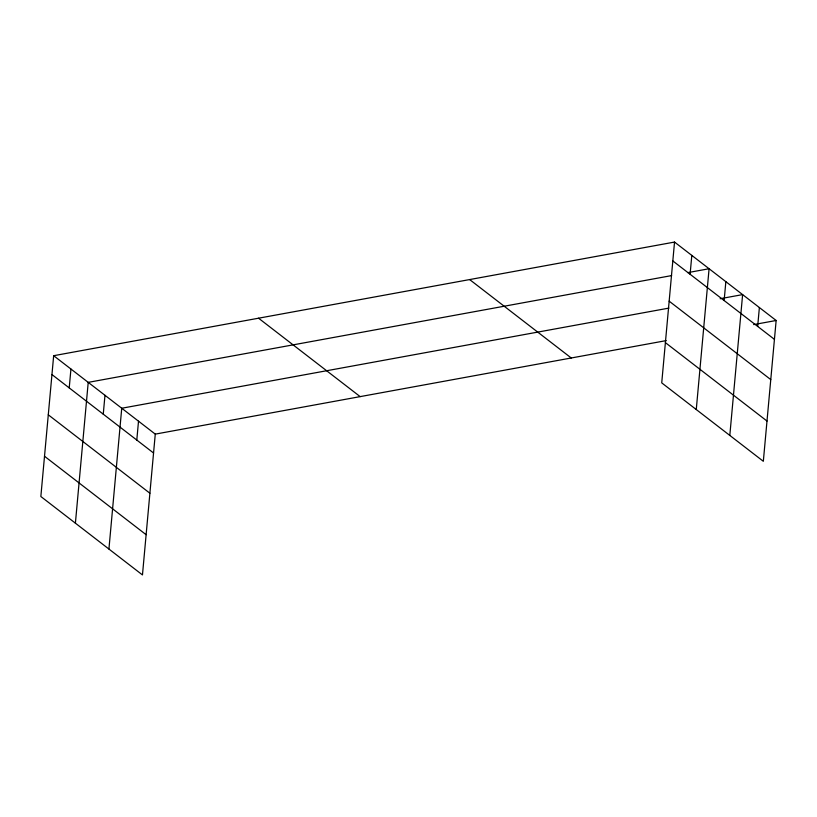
<?xml version="1.0" encoding="UTF-8"?>
<svg xmlns="http://www.w3.org/2000/svg" width="817" height="817" viewBox="0 0 817 817"><rect width="100%" height="100%" fill="white"/><g stroke="black" fill="none" stroke-linecap="round" stroke-linejoin="round"><path stroke-width="1.23" d="M53.667 355.701L40.85 496.511L142.464 574.933L155.271 434.123L53.667 355.701L674.536 242.067L776.15 320.489L763.333 461.299L661.729 382.877L674.536 242.067M69.22 387.901L70.936 369.039M75.399 523.176L88.216 382.366L671.605 275.595M103.259 414.168L104.974 395.305M108.927 549.055L121.743 408.245L668.909 308.101M136.796 440.046L138.512 421.184M690.099 274.257L691.815 255.394M696.268 409.531L709.085 268.732L687.853 272.612M724.138 300.533L725.853 281.671M729.806 435.42L742.622 294.61L720.134 298.726M757.665 326.412L759.381 307.549M155.271 434.123L666.212 340.607M753.662 324.604L776.15 320.489M672.82 260.929L774.434 339.351M669.164 301.167L770.768 379.599M665.385 342.629L767 421.051M469.652 279.567L571.257 357.989M258.55 318.201L360.164 396.623M51.951 374.564L153.555 452.996M48.285 414.811L149.899 493.233M44.516 456.264L146.12 534.696"/></g></svg>
